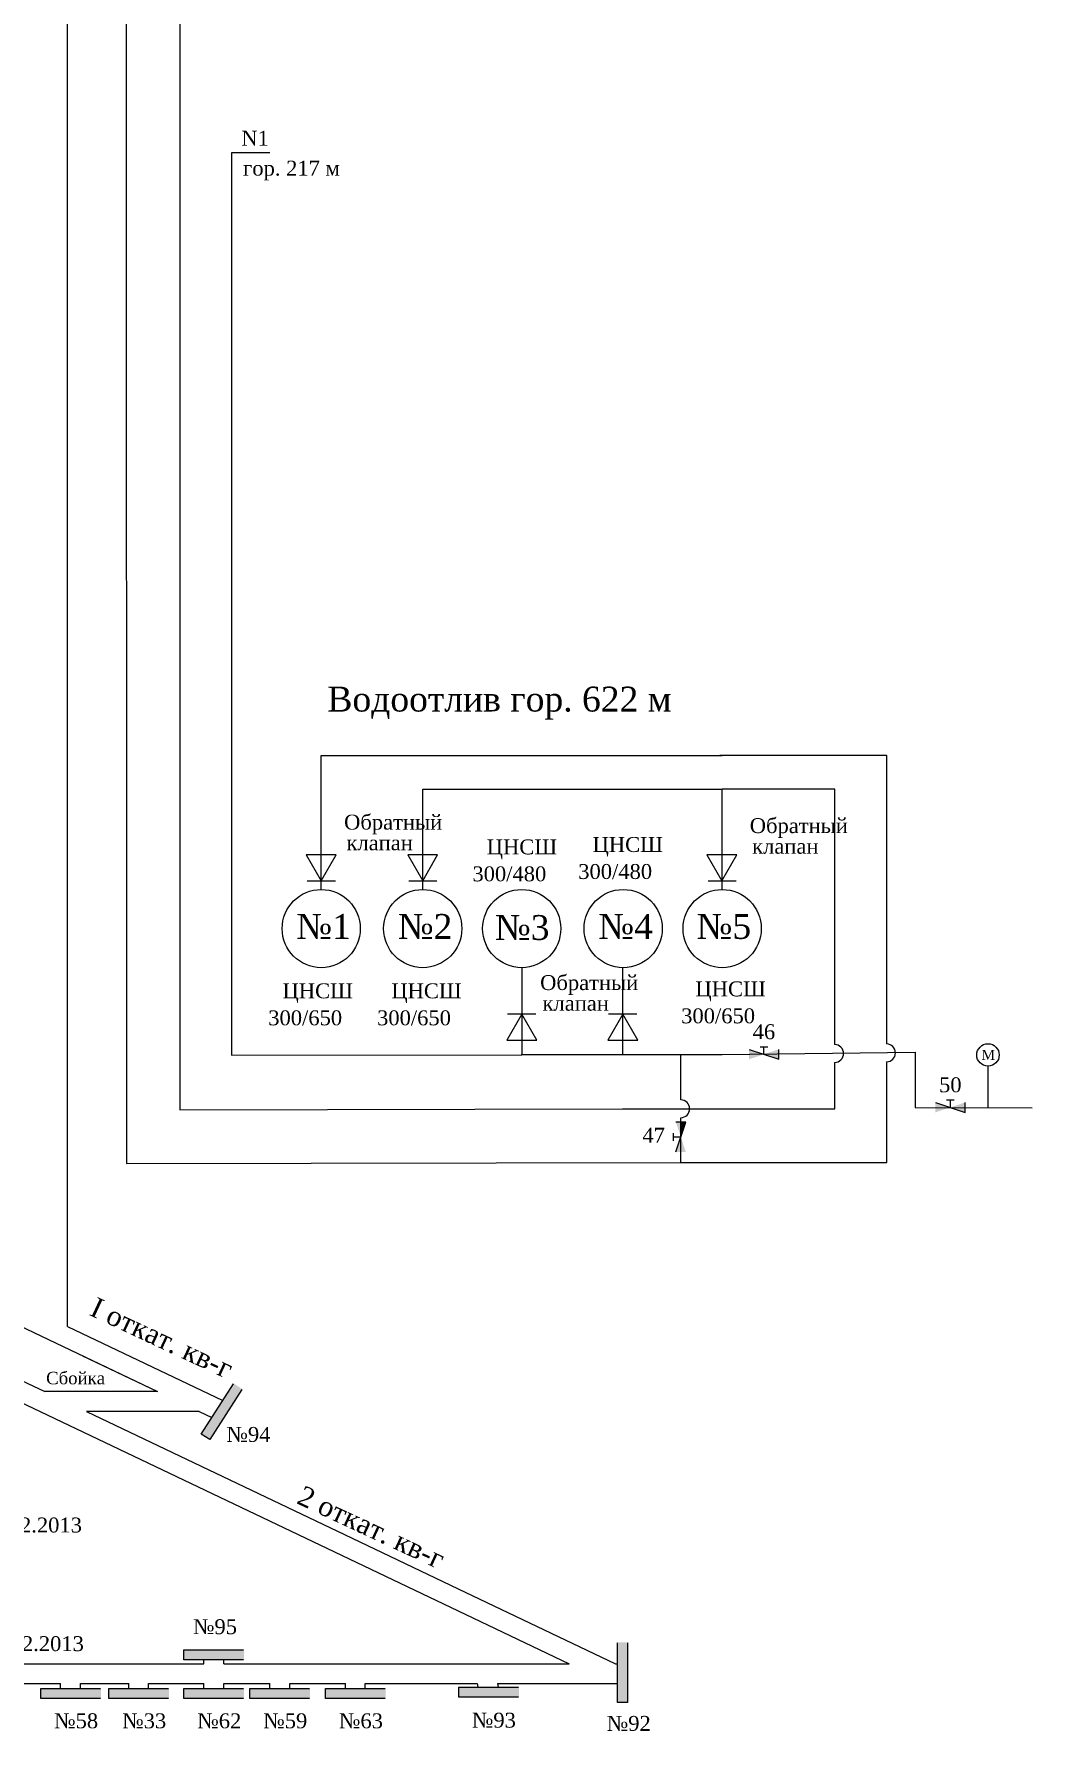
# Model space of a CAD drawing. Header units: millimetres. Extents: x -1215 to 366, y -475 to 396.
# Drawn here: x 165.3 to 366, y -317.2 to 24.1 of the extents above; entities that cross this region are included whole.
import ezdxf

# ---------------------------------------------------------------- set-up
doc = ezdxf.new("R2010")
doc.units = ezdxf.units.MM
for name, color, linetype in [('Номера перемычек', 7, 'Continuous'), ('Перемычки', 7, 'Continuous'), ('Трубопровод', 1, 'Continuous')]:
    doc.layers.add(name, color=color, linetype=linetype)
doc.styles.get("Standard").update_dxf_attribs({"font": 'TIMES.TTF', "height": 10})

msp = doc.modelspace()

# ---------------------------------------------------------------- hatches: boundary and pattern name
at = {"layer": 'Перемычки'}
h = msp.add_hatch(color=256, dxfattribs=at)
h.paths.add_polyline_path([(200.67, -258.74), (202.88, -255.29), (202.79, -255.23), (200.64, -258.6), (198.95, -257.52), (201.11, -254.15), (201.03, -254.1), (198.81, -257.55)])
h.paths.add_polyline_path([(202.79, -255.23), (202.88, -255.29), (207.25, -248.47), (205.39, -247.28), (201.03, -254.1), (201.11, -254.15), (205.42, -247.42), (207.11, -248.5)])
h = msp.add_hatch(color=3, dxfattribs=at)
h.paths.add_polyline_path([(198.95, -257.52), (200.64, -258.6), (202.79, -255.23), (201.11, -254.15)])
h.paths.add_polyline_path([(204.95, -251.86), (203.27, -250.79), (201.11, -254.15), (202.79, -255.23)])
h.paths.add_polyline_path([(204.95, -251.86), (207.11, -248.5), (205.42, -247.42), (203.27, -250.79)])
h = msp.add_hatch(color=256, dxfattribs=at)
h.paths.add_polyline_path([(284.74, -311.56), (284.74, -307.46), (284.64, -307.46), (284.64, -311.46), (282.64, -311.46), (282.64, -307.46), (282.54, -307.46), (282.54, -311.56)])
h.paths.add_polyline_path([(284.64, -307.46), (284.74, -307.46), (284.74, -299.36), (282.54, -299.36), (282.54, -307.46), (282.64, -307.46), (282.64, -299.46), (284.64, -299.46)])
h = msp.add_hatch(color=3, dxfattribs=at)
h.paths.add_polyline_path([(282.64, -311.46), (284.64, -311.46), (284.64, -307.46), (282.64, -307.46)])
h.paths.add_polyline_path([(284.64, -303.46), (282.64, -303.46), (282.64, -307.46), (284.64, -307.46)])
h.paths.add_polyline_path([(284.64, -303.46), (284.64, -299.46), (282.64, -299.46), (282.64, -303.46)])
h = msp.add_hatch(color=256, dxfattribs=at)
h.paths.add_polyline_path([(195.36, -302.98), (199.46, -302.98), (199.46, -302.88), (195.46, -302.88), (195.46, -300.88), (199.46, -300.88), (199.46, -300.78), (195.36, -300.78)])
h.paths.add_polyline_path([(199.46, -302.88), (199.46, -302.98), (207.56, -302.98), (207.56, -300.78), (199.46, -300.78), (199.46, -300.88), (207.46, -300.88), (207.46, -302.88)])
h = msp.add_hatch(color=3, dxfattribs=at)
h.paths.add_polyline_path([(195.46, -300.88), (195.46, -302.88), (199.46, -302.88), (199.46, -300.88)])
h.paths.add_polyline_path([(203.46, -302.88), (203.46, -300.88), (199.46, -300.88), (199.46, -302.88)])
h.paths.add_polyline_path([(203.46, -302.88), (207.46, -302.88), (207.46, -300.88), (203.46, -300.88)])
h = msp.add_hatch(color=256, dxfattribs=at)
h.paths.add_polyline_path([(166.57, -310.78), (170.67, -310.78), (170.67, -310.68), (166.67, -310.68), (166.67, -308.68), (170.67, -308.68), (170.67, -308.58), (166.57, -308.58)])
h.paths.add_polyline_path([(170.67, -310.68), (170.67, -310.78), (178.77, -310.78), (178.77, -308.58), (170.67, -308.58), (170.67, -308.68), (178.67, -308.68), (178.67, -310.68)])
h = msp.add_hatch(color=3, dxfattribs=at)
h.paths.add_polyline_path([(166.67, -308.68), (166.67, -310.68), (170.67, -310.68), (170.67, -308.68)])
h.paths.add_polyline_path([(174.67, -310.68), (174.67, -308.68), (170.67, -308.68), (170.67, -310.68)])
h.paths.add_polyline_path([(174.67, -310.68), (178.67, -310.68), (178.67, -308.68), (174.67, -308.68)])
h = msp.add_hatch(color=256, dxfattribs=at)
h.paths.add_polyline_path([(180.26, -310.78), (184.36, -310.78), (184.36, -310.68), (180.36, -310.68), (180.36, -308.68), (184.36, -308.68), (184.36, -308.58), (180.26, -308.58)])
h.paths.add_polyline_path([(184.36, -310.68), (184.36, -310.78), (192.46, -310.78), (192.46, -308.58), (184.36, -308.58), (184.36, -308.68), (192.36, -308.68), (192.36, -310.68)])
h = msp.add_hatch(color=3, dxfattribs=at)
h.paths.add_polyline_path([(180.36, -308.68), (180.36, -310.68), (184.36, -310.68), (184.36, -308.68)])
h.paths.add_polyline_path([(188.36, -310.68), (188.36, -308.68), (184.36, -308.68), (184.36, -310.68)])
h.paths.add_polyline_path([(188.36, -310.68), (192.36, -310.68), (192.36, -308.68), (188.36, -308.68)])
h = msp.add_hatch(color=256, dxfattribs=at)
h.paths.add_polyline_path([(195.36, -310.78), (199.46, -310.78), (199.46, -310.68), (195.46, -310.68), (195.46, -308.68), (199.46, -308.68), (199.46, -308.58), (195.36, -308.58)])
h.paths.add_polyline_path([(199.46, -310.68), (199.46, -310.78), (207.56, -310.78), (207.56, -308.58), (199.46, -308.58), (199.46, -308.68), (207.46, -308.68), (207.46, -310.68)])
h = msp.add_hatch(color=3, dxfattribs=at)
h.paths.add_polyline_path([(195.46, -308.68), (195.46, -310.68), (199.46, -310.68), (199.46, -308.68)])
h.paths.add_polyline_path([(203.46, -310.68), (203.46, -308.68), (199.46, -308.68), (199.46, -310.68)])
h.paths.add_polyline_path([(203.46, -310.68), (207.46, -310.68), (207.46, -308.68), (203.46, -308.68)])
h = msp.add_hatch(color=256, dxfattribs=at)
h.paths.add_polyline_path([(208.63, -310.78), (212.73, -310.78), (212.73, -310.68), (208.73, -310.68), (208.73, -308.68), (212.73, -308.68), (212.73, -308.58), (208.63, -308.58)])
h.paths.add_polyline_path([(212.73, -310.68), (212.73, -310.78), (220.83, -310.78), (220.83, -308.58), (212.73, -308.58), (212.73, -308.68), (220.73, -308.68), (220.73, -310.68)])
h = msp.add_hatch(color=3, dxfattribs=at)
h.paths.add_polyline_path([(208.73, -308.68), (208.73, -310.68), (212.73, -310.68), (212.73, -308.68)])
h.paths.add_polyline_path([(216.73, -310.68), (216.73, -308.68), (212.73, -308.68), (212.73, -310.68)])
h.paths.add_polyline_path([(216.73, -310.68), (220.73, -310.68), (220.73, -308.68), (216.73, -308.68)])
h = msp.add_hatch(color=256, dxfattribs=at)
h.paths.add_polyline_path([(223.85, -310.78), (227.95, -310.78), (227.95, -310.68), (223.95, -310.68), (223.95, -308.68), (227.95, -308.68), (227.95, -308.58), (223.85, -308.58)])
h.paths.add_polyline_path([(227.95, -310.68), (227.95, -310.78), (236.05, -310.78), (236.05, -308.58), (227.95, -308.58), (227.95, -308.68), (235.95, -308.68), (235.95, -310.68)])
h = msp.add_hatch(color=3, dxfattribs=at)
h.paths.add_polyline_path([(223.95, -308.68), (223.95, -310.68), (227.95, -310.68), (227.95, -308.68)])
h.paths.add_polyline_path([(231.95, -310.68), (231.95, -308.68), (227.95, -308.68), (227.95, -310.68)])
h.paths.add_polyline_path([(231.95, -310.68), (235.95, -310.68), (235.95, -308.68), (231.95, -308.68)])
h = msp.add_hatch(color=256, dxfattribs=at)
h.paths.add_polyline_path([(250.67, -310.51), (254.77, -310.51), (254.77, -310.41), (250.77, -310.41), (250.77, -308.41), (254.77, -308.41), (254.77, -308.31), (250.67, -308.31)])
h.paths.add_polyline_path([(254.77, -310.41), (254.77, -310.51), (262.87, -310.51), (262.87, -308.31), (254.77, -308.31), (254.77, -308.41), (262.77, -308.41), (262.77, -310.41)])
h = msp.add_hatch(color=3, dxfattribs=at)
h.paths.add_polyline_path([(250.77, -308.41), (250.77, -310.41), (254.77, -310.41), (254.77, -308.41)])
h.paths.add_polyline_path([(258.77, -310.41), (258.77, -308.41), (254.77, -308.41), (254.77, -310.41)])
h.paths.add_polyline_path([(258.77, -310.41), (262.77, -310.41), (262.77, -308.41), (258.77, -308.41)])
at = {"layer": 'Трубопровод', "lineweight": 15}
h = msp.add_hatch(color=1, dxfattribs=at)
h.paths.add_polyline_path([(315.1, -181.12), (315.1, -180.12), (312.1, -181.12)])
h.paths.add_polyline_path([(315.1, -182.12), (315.1, -181.12), (312.1, -181.12)])
h.paths.add_polyline_path([(309.1, -181.12), (309.1, -182.12), (312.1, -181.12)])
h.paths.add_polyline_path([(312.1, -181.12), (309.1, -180.12), (309.1, -181.12)])
h = msp.add_hatch(color=1, dxfattribs=at)
h.paths.add_polyline_path([(352.57, -191.8), (352.57, -190.8), (349.57, -191.8)])
h.paths.add_polyline_path([(352.57, -192.8), (352.57, -191.8), (349.57, -191.8)])
h.paths.add_polyline_path([(346.57, -191.8), (346.57, -192.8), (349.57, -191.8)])
h.paths.add_polyline_path([(349.57, -191.8), (346.57, -190.8), (346.57, -191.8)])
h = msp.add_hatch(color=1, dxfattribs=at)
h.paths.add_polyline_path([(295.39, -194.76), (294.39, -194.76), (295.39, -197.76)])
h.paths.add_polyline_path([(296.39, -194.76), (295.39, -194.76), (295.39, -197.76)])
h.paths.add_polyline_path([(295.39, -200.76), (296.39, -200.76), (295.39, -197.76)])
h.paths.add_polyline_path([(295.39, -197.76), (294.39, -200.76), (295.39, -200.76)])
msp.add_hatch(color=1, dxfattribs=at).paths.add_polyline_path([(295.39, -197.76), (296.39, -194.76), (295.39, -194.76)])

# ---------------------------------------------------------------- linework, layer by layer
for p, q in [((172.04, -89.11), (172.04, 295.82)), ((172.04, -235.88), (172.04, -89.11)), ((102.91, -222.59), (218.42, -277.69)), ((120.58, -226.59), (167.47, -248.96)), ((143.29, -226.59), (190.18, -248.96)), ((172.04, -235.88), (203.27, -250.77)), ((175.08, -241.76), (190.18, -248.96)), ((190.18, -248.96), (167.47, -248.96)), ((198.56, -252.96), (175.86, -252.96)), ((175.86, -252.96), (227.72, -277.69)), ((198.56, -252.96), (201.1, -254.17)), ((218.42, -277.69), (250.61, -293.04)), ((227.72, -277.69), (250.61, -288.61)), ((250.61, -288.61), (282.23, -303.69)), ((250.61, -293.04), (272.94, -303.69)), ((146.96, -303.69), (199.46, -303.69)), ((199.46, -303.69), (199.46, -302.88)), ((203.46, -303.69), (203.46, -302.88)), ((203.46, -303.69), (239.03, -303.69)), ((239.03, -303.69), (250.61, -303.69)), ((250.61, -303.69), (272.94, -303.69)), ((271.88, -303.69), (272.94, -303.69)), ((282.23, -303.69), (282.64, -303.69)), ((163.04, -307.69), (170.67, -307.69)), ((170.67, -308.68), (170.67, -307.69)), ((174.67, -308.68), (174.67, -307.69)), ((174.67, -307.69), (184.36, -307.69)), ((184.36, -308.68), (184.36, -307.69)), ((188.36, -308.68), (188.36, -307.69)), ((188.36, -307.69), (199.46, -307.69)), ((199.46, -308.68), (199.46, -307.69)), ((203.46, -308.68), (203.46, -307.69)), ((203.46, -307.69), (212.73, -307.69)), ((212.73, -308.68), (212.73, -307.69)), ((216.73, -308.68), (216.73, -307.69)), ((216.73, -307.69), (227.93, -307.69)), ((227.93, -308.68), (227.93, -307.69)), ((231.93, -308.68), (231.93, -307.69)), ((231.93, -307.69), (238.64, -307.69)), ((235.75, -307.69), (250.61, -307.69)), ((250.61, -307.69), (252.61, -307.69)), ((252.61, -307.69), (254.42, -307.69)), ((254.42, -307.69), (254.56, -308.41)), ((258.5, -307.69), (258.64, -308.41)), ((258.5, -307.69), (266.49, -307.69)), ((266.49, -307.69), (282.64, -307.69))]:
    msp.add_line(p, q)
at = {"layer": 'Перемычки'}
for points in [[(207.11, -248.5), (200.64, -258.6), (198.95, -257.52), (205.42, -247.42)], [(284.64, -299.46), (284.64, -311.46), (282.64, -311.46), (282.64, -299.46)], [(207.46, -302.88), (195.46, -302.88), (195.46, -300.88), (207.46, -300.88)], [(178.67, -310.68), (166.67, -310.68), (166.67, -308.68), (178.67, -308.68)], [(192.36, -310.68), (180.36, -310.68), (180.36, -308.68), (192.36, -308.68)], [(207.46, -310.68), (195.46, -310.68), (195.46, -308.68), (207.46, -308.68)], [(220.73, -310.68), (208.73, -310.68), (208.73, -308.68), (220.73, -308.68)], [(235.95, -310.68), (223.95, -310.68), (223.95, -308.68), (235.95, -308.68)], [(262.77, -310.41), (250.77, -310.41), (250.77, -308.41), (262.77, -308.41)]]:
    msp.add_lwpolyline(points, dxfattribs=at)
at = {"layer": 'Трубопровод', "color": 1, "lineweight": 15}
for p, q in [((183.75, 263.65), (183.91, -203.1)), ((303.66, -181.17), (342.47, -180.71)), ((309.1, -180.12), (315.1, -182.12)), ((311.35, -179.62), (312.85, -179.62)), ((312.1, -181.12), (312.1, -179.62)), ((315.1, -182.12), (315.1, -180.12)), ((342.47, -180.71), (342.47, -191.82)), ((295.38, -190.27), (295.38, -181.16)), ((346.57, -190.8), (352.57, -192.8)), ((348.82, -190.3), (350.32, -190.3)), ((349.57, -191.8), (349.57, -190.3)), ((352.57, -192.8), (352.57, -190.8)), ((295.35, -202.88), (295.35, -193.87)), ((342.47, -191.82), (366, -191.9)), ((293.89, -198.51), (293.89, -197.01)), ((295.39, -197.76), (293.89, -197.76)), ((296.39, -194.76), (294.39, -194.76)), ((294.39, -200.76), (296.39, -194.76)), ((183.91, -203.1), (295.38, -202.88))]:
    msp.add_line(p, q, dxfattribs=at)
at = {"layer": 'Трубопровод', "color": 5, "lineweight": 15}
for p, q in [((194.62, 263.67), (194.62, -192.27)), ((205.05, 0.21), (205.05, -181.32)), ((223.07, -147.97), (223.07, -121.03)), ((223.07, -121.03), (303.7, -121.03)), ((243.48, -127.82), (303.7, -127.82)), ((243.48, -147.97), (243.48, -127.82)), ((303.7, -147.97), (303.7, -127.82)), ((263.39, -163.7), (263.39, -181.14)), ((283.67, -163.69), (283.67, -181.14)), ((205.05, -181.32), (263.39, -181.19)), ((357.14, -183.51), (357.14, -191.87)), ((194.62, -192.27), (283.67, -192.09))]:
    msp.add_line(p, q, dxfattribs=at)
at = {"layer": 'Трубопровод', "color": 5}
for p, q in [((205.05, 0.26), (212.73, 0.26)), ((220.27, -146.21), (225.94, -146.21)), ((240.67, -146.21), (246.34, -146.21)), ((300.85, -146.21), (306.52, -146.21)), ((266.19, -173.04), (260.52, -173.04)), ((286.5, -173.04), (280.83, -173.04)), ((263.27, -181.14), (283.67, -181.14))]:
    msp.add_line(p, q, dxfattribs=at)
at = {"layer": 'Трубопровод', "color": 1}
msp.add_line((283.55, -181.14), (303.66, -181.17), dxfattribs=at)
at = {"layer": 'Трубопровод', "color": 5}
for points in [[(336.82, -179.03), (336.82, -121.03), (303.2, -121.03)], [(326.32, -179.15), (326.32, -127.82), (303.7, -127.82)], [(283.67, -192.09), (326.32, -192.09), (326.32, -182.75)], [(295.38, -202.88), (336.82, -202.88), (336.82, -182.63)]]:
    msp.add_lwpolyline(points, dxfattribs=at)
for points in [[(223.07, -146.22), (226.08, -141.01), (220.07, -141.01)], [(243.48, -146.22), (246.48, -141.01), (240.47, -141.01)], [(303.65, -146.22), (306.66, -141.01), (300.64, -141.01)], [(263.39, -173.03), (260.39, -178.24), (266.4, -178.24)], [(283.7, -173.03), (280.69, -178.24), (286.7, -178.24)]]:
    msp.add_lwpolyline(points, close=True, dxfattribs=at)
at = {"layer": 'Трубопровод', "color": 5, "lineweight": 15}
for centre in [(223.07, -155.83), (243.48, -155.83), (263.38, -155.83), (283.79, -155.83), (303.7, -155.83)]:
    msp.add_circle(centre, 7.86, dxfattribs=at)
at = {"layer": 'Трубопровод', "color": 5}
msp.add_circle((357.14, -181.25), 2.26, dxfattribs=at)
for centre in [(326.29, -180.95), (336.74, -180.83)]:
    msp.add_arc(centre, 1.8, 270.6574, 89.3458, dxfattribs=at)
at = {"layer": 'Трубопровод', "color": 1}
msp.add_arc((295.35, -192.07), 1.8, 270.6574, 89.3458, dxfattribs=at)

# ---------------------------------------------------------------- texts
for s, p in [('I откат. кв-г', (176.26, -233.49)), ('2 откат. кв-г', (217.91, -271.34))]:
    msp.add_text(s, height=4, rotation=335).set_placement(p)
msp.add_text('Сбойка', height=2.5).set_placement((167.75, -247.48))
at = {"layer": 'Номера перемычек'}
for s, p in [('№94', (204.01, -259.07)), ('№95', (197.28, -297.74)), ('№58', (169.36, -316.67)), ('№33', (183.05, -316.67)), ('№62', (198.15, -316.67)), ('№59', (211.41, -316.67)), ('№63', (226.63, -316.67)), ('№93', (253.36, -316.54)), ('№92', (280.48, -317.19))]:
    msp.add_text(s, height=3, dxfattribs=at).set_placement(p)
at = {"layer": 'Трубопровод', "color": 5, "lineweight": 15}
for s, height, p in [('N1', 3, (207, 1.64)), ('гор. 217 м', 3, (207.36, -4.38)), ('Обратный', 3, (227.67, -135.92)), ('Обратный', 3, (309.24, -136.62)), ('клапан', 3, (228.15, -140.07)), ('ЦНСШ', 3, (256.35, -140.9)), ('ЦНСШ', 3, (277.63, -140.42)), ('клапан', 3, (309.72, -140.77)), ('300/480', 3, (253.47, -146.32)), ('300/480', 3, (274.75, -145.85)), ('№1', 5, (218.06, -157.9)), ('№2', 5, (238.46, -157.9)), ('№3', 5, (257.99, -158.11)), ('№4', 5, (278.78, -157.9)), ('№5', 5, (298.54, -157.9)), ('ЦНСШ', 3, (215.29, -169.85)), ('ЦНСШ', 3, (237.17, -169.85)), ('Обратный', 3, (267.09, -168.19)), ('ЦНСШ', 3, (298.32, -169.46)), ('клапан', 3, (267.57, -172.34)), ('300/650', 3, (212.42, -175.28)), ('300/650', 3, (234.3, -175.28)), ('300/650', 3, (295.45, -174.88)), ('М', 2, (355.86, -182.24))]:
    msp.add_text(s, height=height, dxfattribs=at).set_placement(p)
at = {"layer": 'Трубопровод', "color": 7, "lineweight": 15}
msp.add_text('Водоотлив гор. 622 м', height=5, dxfattribs=at).set_placement((224.31, -112.17))
at = {"layer": 'Трубопровод', "color": 1, "lineweight": 15}
for s, p in [('46', (309.82, -178.07)), ('50', (347.3, -188.75)), ('47', (287.65, -198.9))]:
    msp.add_text(s, height=3, dxfattribs=at).set_placement(p)
at = {"layer": 'Трубопровод'}
for p in [(154.57, -277.29), (154.96, -301.15)]:
    msp.add_text('12.12.2013', height=3, dxfattribs=at).set_placement(p)

doc.saveas('drawing.dxf')
